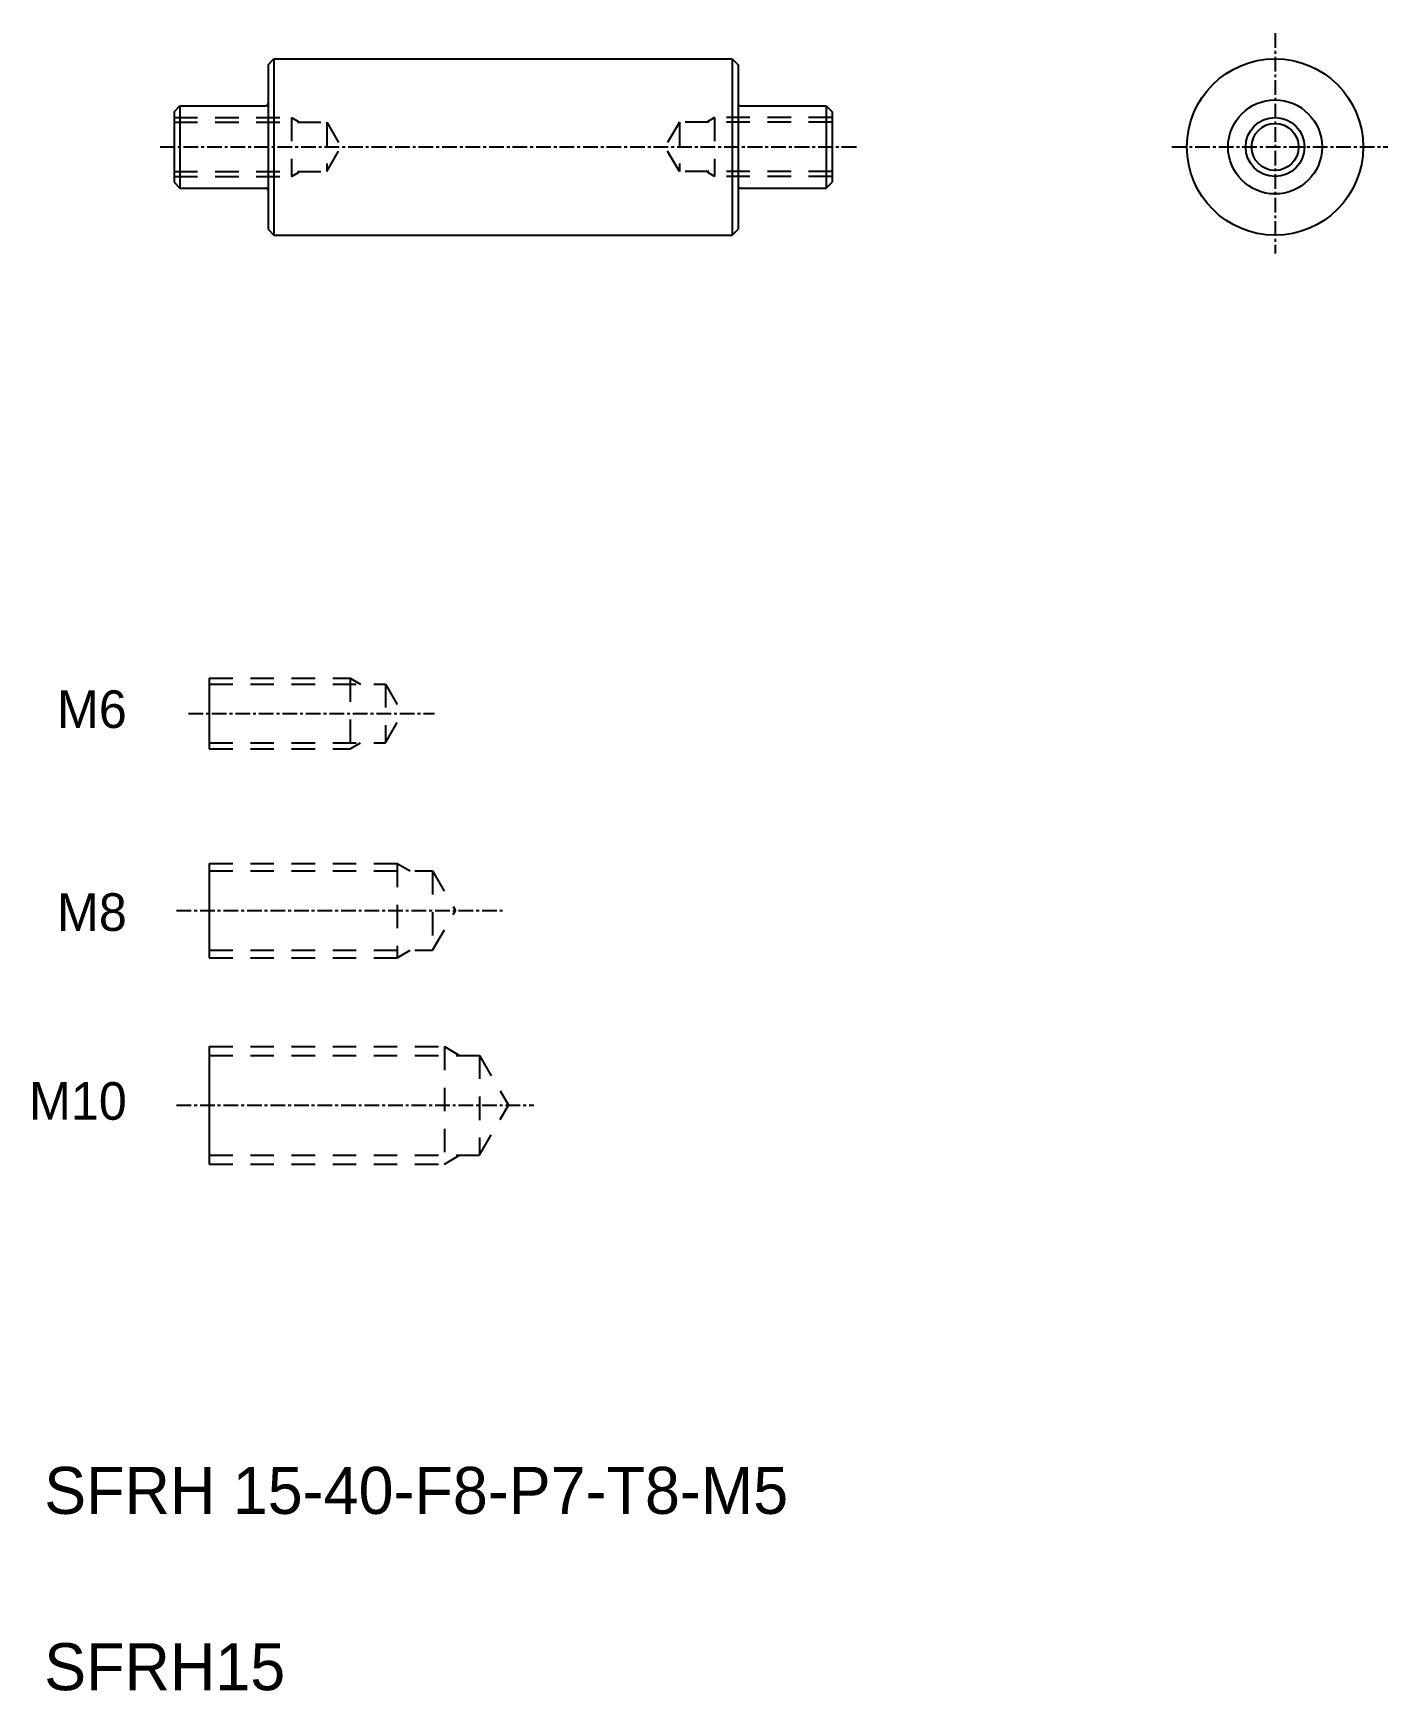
# Model space of a CAD drawing. Extents: x 180 to 296, y 55 to 196.
import ezdxf
from ezdxf.enums import TextEntityAlignment as Align

# ---------------------------------------------------------------- set-up
doc = ezdxf.new("R2010")
doc.units = 0
doc.linetypes.add('CENTER', pattern=[2, 1.25, -0.25, 0.25, -0.25])
doc.linetypes.add('DASHED', pattern=[3.5, 2, -1.5])
doc.layers.get('0').update_dxf_attribs({"linetype": 'CONTINUOUS'})
doc.layers.add('CENTER', color=1, linetype='CENTER')

msp = doc.modelspace()

# ---------------------------------------------------------------- linework, layer by layer
at = {"color": 7, "linetype": 'CONTINUOUS'}
for p, q in [((200.31, 193.72), (200.81, 194.22)), ((200.31, 193.72), (200.31, 179.72)), ((200.81, 194.22), (239.81, 194.22)), ((200.81, 194.22), (200.81, 179.22)), ((239.81, 194.22), (239.81, 179.22)), ((239.81, 194.22), (240.31, 193.72)), ((240.31, 193.72), (240.31, 179.72)), ((192.31, 189.72), (192.81, 190.22)), ((192.31, 189.72), (192.31, 183.72)), ((192.31, 189.22), (192.31, 185.22)), ((192.81, 190.22), (200.11, 190.22)), ((192.81, 190.22), (192.81, 183.22)), ((240.51, 190.22), (247.81, 190.22)), ((247.81, 190.22), (247.81, 183.22)), ((247.81, 190.22), (248.31, 189.72)), ((248.31, 189.72), (248.31, 183.72)), ((192.31, 183.72), (192.81, 183.22)), ((247.81, 183.22), (248.31, 183.72)), ((192.81, 183.22), (200.11, 183.22)), ((240.51, 183.22), (247.81, 183.22)), ((200.31, 179.72), (200.81, 179.22)), ((200.81, 179.22), (239.81, 179.22)), ((239.81, 179.22), (240.31, 179.72)), ((195.31, 141.52), (195.31, 135.52)), ((195.31, 125.75), (195.31, 117.75)), ((195.31, 110.19), (195.31, 100.19))]:
    msp.add_line(p, q, dxfattribs=at)
at = {"color": 3, "linetype": 'DASHED'}
for p, q in [((192.31, 189.22), (202.31, 189.22)), ((202.31, 189.22), (202.31, 184.22)), ((202.31, 189.22), (202.92, 188.87)), ((238.31, 189.22), (237.7, 188.87)), ((248.31, 189.22), (238.31, 189.22)), ((238.31, 189.22), (238.31, 184.22)), ((192.31, 188.82), (205.31, 188.82)), ((205.31, 188.82), (205.31, 184.62)), ((205.31, 188.82), (206.52, 186.72)), ((235.31, 188.82), (234.1, 186.72)), ((248.31, 188.82), (235.31, 188.82)), ((235.31, 188.82), (235.31, 184.62)), ((205.31, 184.62), (206.52, 186.72)), ((235.31, 184.62), (234.1, 186.72)), ((192.31, 184.62), (205.31, 184.62)), ((192.31, 184.22), (202.31, 184.22)), ((202.31, 184.22), (202.92, 184.57)), ((248.31, 184.62), (235.31, 184.62)), ((238.31, 184.22), (237.7, 184.57)), ((248.31, 184.22), (238.31, 184.22)), ((195.31, 141.52), (207.31, 141.52)), ((207.31, 141.52), (207.31, 135.52)), ((207.31, 141.52), (208.18, 141.02)), ((195.31, 141.02), (210.31, 141.02)), ((210.31, 141.02), (211.75, 138.52)), ((210.31, 141.02), (210.31, 136.02)), ((210.31, 136.02), (211.75, 138.52)), ((195.31, 136.02), (210.31, 136.02)), ((195.31, 135.52), (207.31, 135.52)), ((207.31, 135.52), (208.18, 136.02)), ((195.31, 125.75), (211.31, 125.75)), ((211.31, 125.75), (212.39, 125.13)), ((211.31, 125.75), (211.31, 117.75)), ((195.31, 125.13), (214.31, 125.13)), ((214.31, 125.13), (214.31, 118.38)), ((214.31, 125.13), (216.26, 121.75)), ((214.31, 118.38), (216.26, 121.75)), ((195.31, 118.38), (214.31, 118.38)), ((195.31, 117.75), (211.31, 117.75)), ((211.31, 117.75), (212.39, 118.38)), ((195.31, 110.19), (215.31, 110.19)), ((215.31, 110.19), (215.31, 100.19)), ((215.31, 110.19), (216.61, 109.44)), ((195.31, 109.44), (218.31, 109.44)), ((218.31, 109.44), (218.31, 100.94)), ((218.31, 109.44), (220.76, 105.19)), ((218.31, 100.94), (220.76, 105.19)), ((195.31, 100.94), (218.31, 100.94)), ((195.31, 100.19), (215.31, 100.19)), ((215.31, 100.19), (216.61, 100.94))]:
    msp.add_line(p, q, dxfattribs=at)
for p, q in [((248.31, 188.22), (248.31, 188.22)), ((248.31, 186.72), (248.31, 186.72))]:
    msp.add_line(p, q)
for radius in [7.5, 4, 2]:
    msp.add_circle((286, 186.72), radius)
at = {"color": 3}
msp.add_circle((286, 186.72), 2.5, dxfattribs=at)
at = {"color": 7, "linetype": 'CONTINUOUS'}
for centre, start, end in [((200.11, 190.42), 270, 0), ((240.51, 190.42), 180, 270), ((200.11, 183.02), 0, 90), ((240.51, 183.02), 90, 180)]:
    msp.add_arc(centre, 0.2, start, end, dxfattribs=at)
at = {"layer": 'CENTER', "color": 1, "linetype": 'CENTER'}
for p, q in [((286, 196.4), (286, 177.65)), ((191.12, 186.72), (250.57, 186.72)), ((277.21, 186.72), (295.6, 186.72)), ((193.53, 138.52), (214.46, 138.52)), ((192.52, 121.75), (220.43, 121.75)), ((192.52, 105.19), (222.93, 105.19))]:
    msp.add_line(p, q, dxfattribs=at)

# ---------------------------------------------------------------- texts
at = {"color": 7, "linetype": 'CONTINUOUS'}
for s, p in [('M6', (188.29, 138.89)), ('M8', (188.29, 121.63)), ('M10', (188.29, 105.56))]:
    msp.add_text(s, height=3.2, dxfattribs=at).set_placement(p, align=Align.MIDDLE_RIGHT)
for s, p in [('SFRH 15-40-F8-P7-T8-M5', (181.26, 70.43)), ('SFRH15', (181.26, 55.43))]:
    msp.add_text(s, height=4).set_placement(p)

doc.saveas('drawing.dxf')
